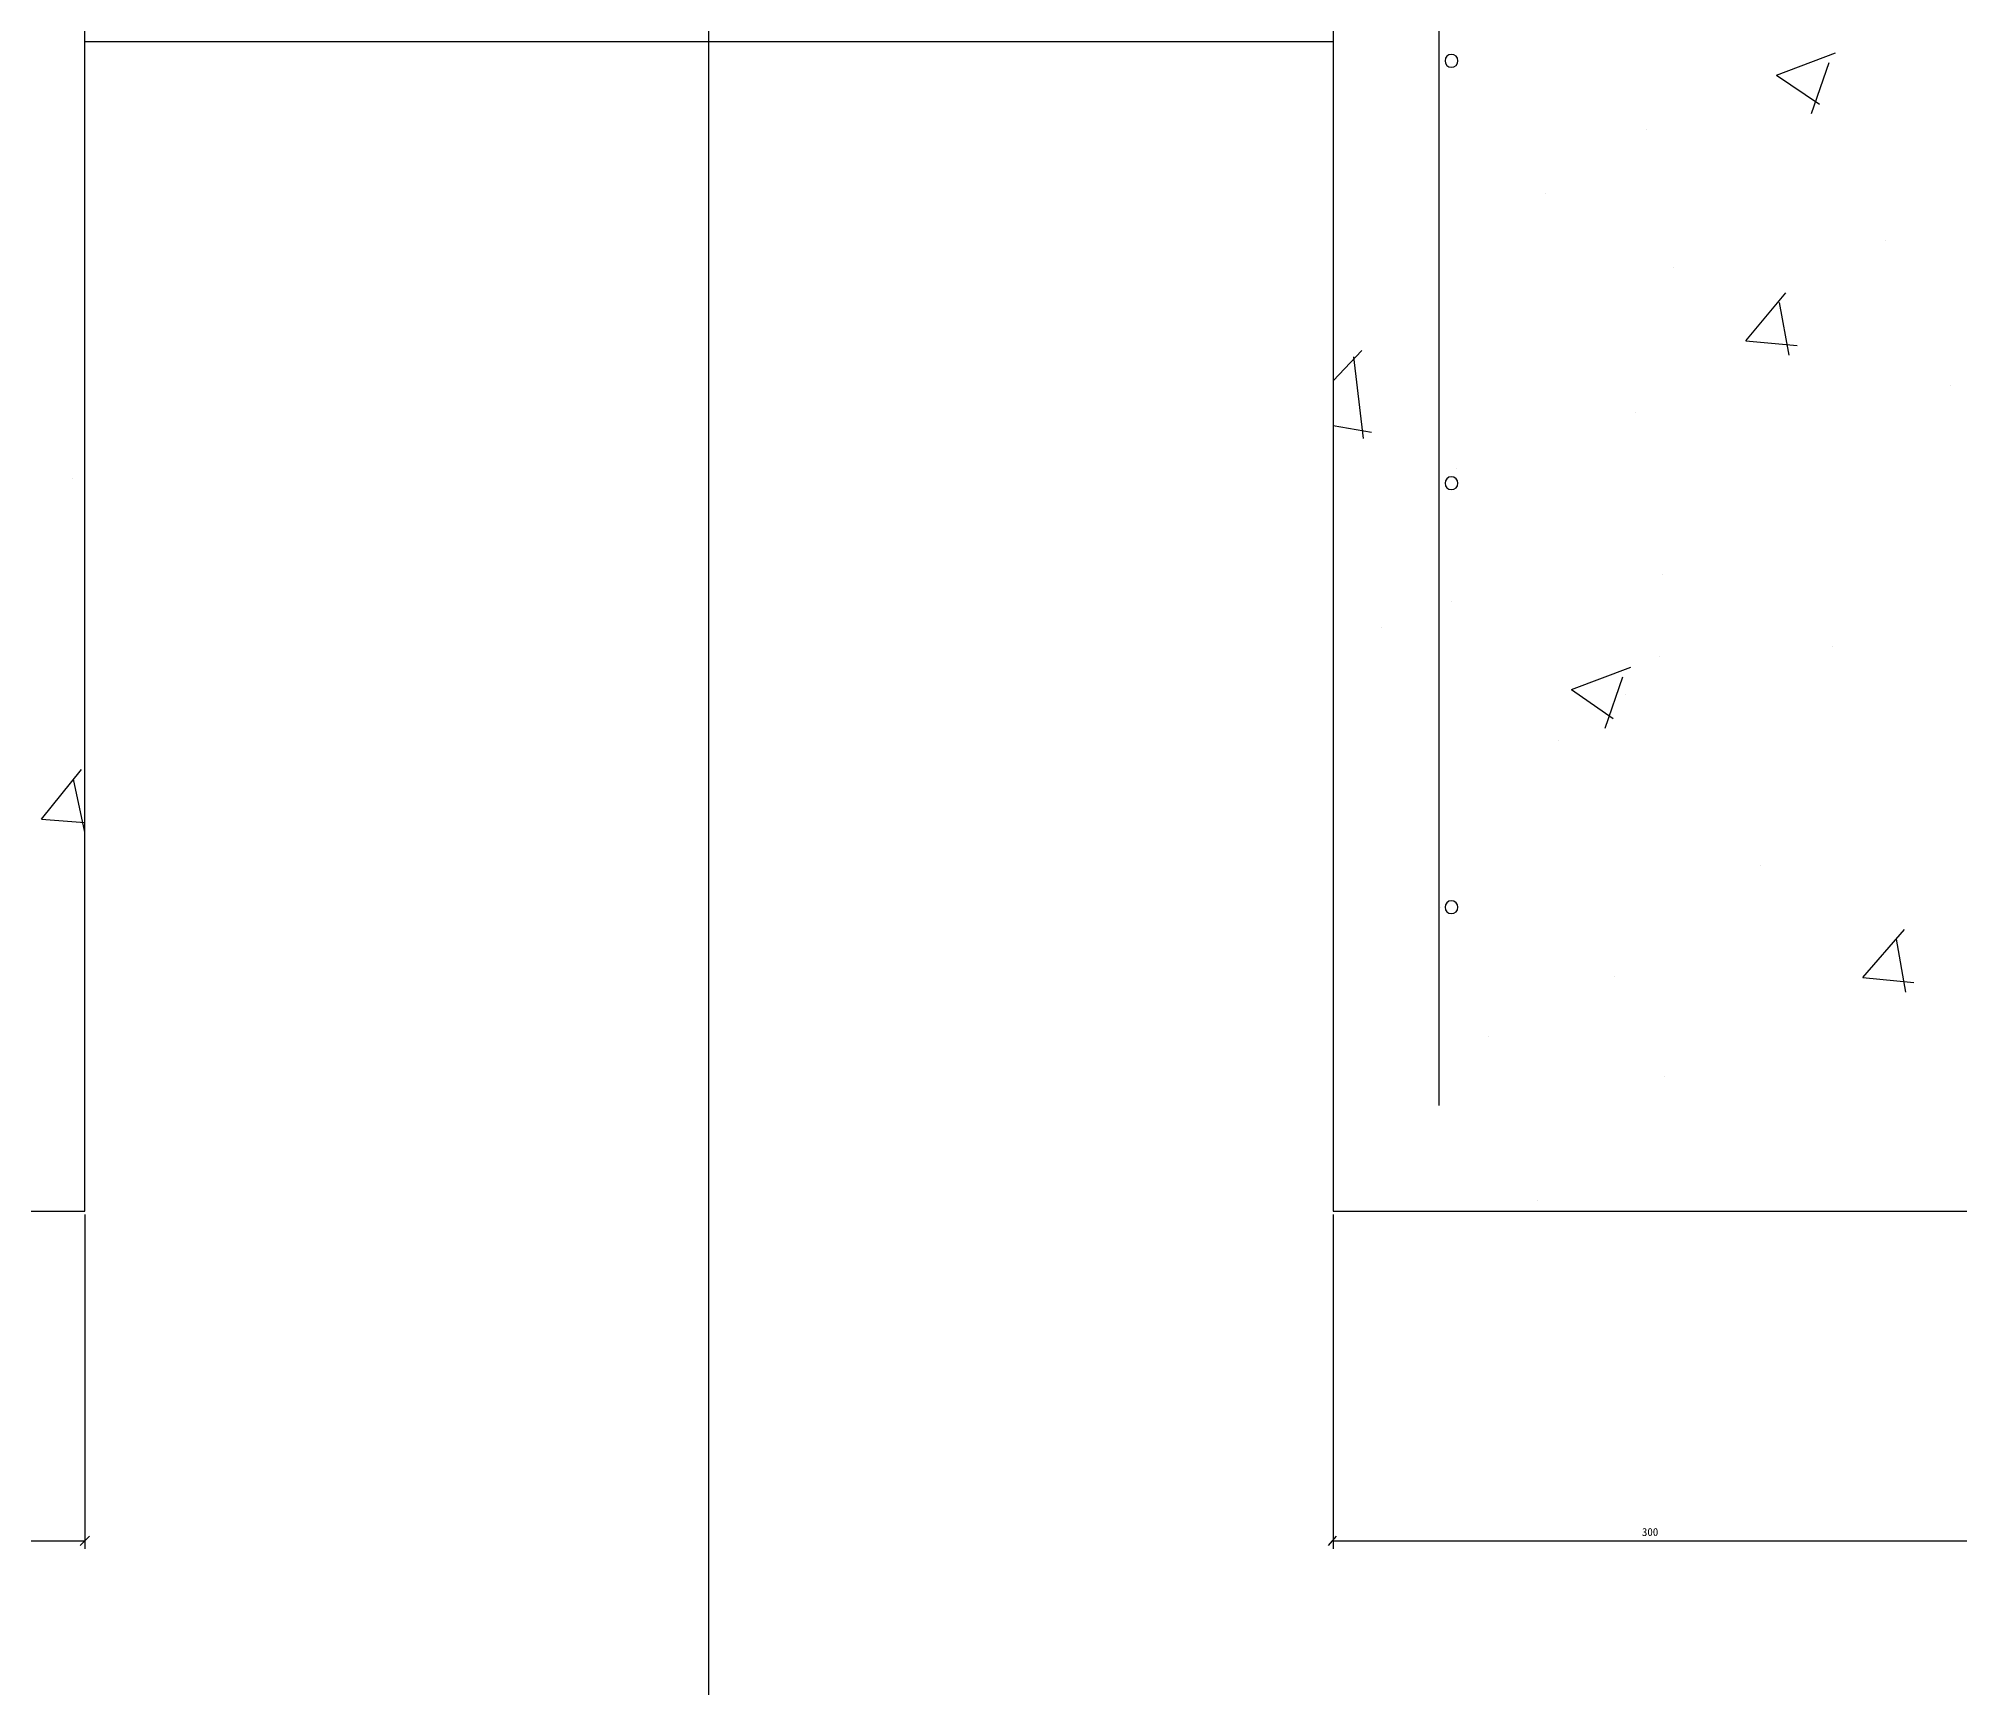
# Model space of a CAD drawing. Header units: metres. Extents: x 0 to 285, y 0 to 202.
# Drawn here: x 97.78 to 109.78, y 155.59 to 165.9 of the extents above; entities that cross this region are included whole.
import ezdxf

# ---------------------------------------------------------------- set-up
doc = ezdxf.new("R2010")
doc.units = ezdxf.units.M
for name, color, linetype in [('1', 7, 'Continuous'), ('3', 7, 'Continuous'), ('4', 7, 'Continuous')]:
    doc.layers.add(name, color=color, linetype=linetype)

msp = doc.modelspace()

# ---------------------------------------------------------------- linework, layer by layer
for p, q in [((98.07, 158.55), (98.07, 156.46)), ((105.87, 158.55), (105.87, 156.46)), ((94.1, 156.51), (98.07, 156.51)), ((98.04, 156.48), (98.1, 156.54)), ((105.89, 156.54), (105.84, 156.48)), ((105.87, 156.51), (109.83, 156.51))]:
    msp.add_line(p, q)
at = {"layer": '1'}
for p, q in [((101.97, 152.27), (101.97, 194.16)), ((98.07, 165.88), (105.87, 165.88)), ((98.07, 165.88), (105.87, 165.88)), ((98.07, 165.88), (105.87, 165.88))]:
    msp.add_line(p, q, dxfattribs=at)
for centre, start, end in [((106.61, 165.76), 0, 180), ((106.61, 165.76), -180, 0), ((106.61, 163.12), 0, 180), ((106.61, 163.12), -180, 0), ((106.61, 160.47), 0, 180), ((106.61, 160.47), -180, 0)]:
    msp.add_arc(centre, 0.04, start, end, dxfattribs=at)
at = {"layer": '3'}
for p, q in [((98.07, 158.57), (98.07, 182.38)), ((105.87, 182.38), (105.87, 158.57)), ((106.53, 181.72), (106.53, 159.23)), ((94.1, 158.57), (98.07, 158.57)), ((105.87, 158.57), (109.83, 158.57))]:
    msp.add_line(p, q, dxfattribs=at)
at = {"layer": '4'}
for p, q in [((108.64, 165.67), (109.01, 165.81)), ((108.64, 165.67), (108.91, 165.49)), ((108.86, 165.43), (108.97, 165.75)), ((107.83, 165.33), (107.83, 165.33)), ((107.2, 164.93), (107.2, 164.93)), ((109.32, 164.64), (109.32, 164.64)), ((108, 164.47), (108, 164.47)), ((108.45, 164.01), (108.7, 164.31)), ((108.72, 163.92), (108.66, 164.25)), ((108.45, 164.01), (108.77, 163.98)), ((105.87, 163.76), (106.05, 163.95)), ((106.06, 163.4), (106, 163.91)), ((109.73, 163.73), (109.73, 163.73)), ((107.76, 163.56), (107.76, 163.56)), ((105.87, 163.48), (106.11, 163.44)), ((97.99, 163.15), (97.99, 163.15)), ((106.64, 163.21), (106.64, 163.21)), ((107.93, 162.55), (107.93, 162.55)), ((106.61, 162.38), (106.61, 162.38)), ((106.17, 162.22), (106.17, 162.22)), ((108.99, 162.1), (108.99, 162.1)), ((107.36, 161.83), (107.73, 161.97)), ((107.91, 162.04), (107.91, 162.04)), ((107.36, 161.83), (107.62, 161.65)), ((107.57, 161.59), (107.68, 161.91)), ((107.7, 161.8), (107.7, 161.8)), ((107.28, 161.51), (107.28, 161.51)), ((97.8, 161.02), (98.05, 161.33)), ((98.07, 160.94), (98, 161.27)), ((97.8, 161.02), (98.07, 161)), ((108.54, 160.73), (108.54, 160.73)), ((106.54, 160.47), (106.54, 160.47)), ((109.18, 160.03), (109.44, 160.33)), ((109.45, 159.94), (109.39, 160.27)), ((107.63, 160.04), (107.63, 160.04)), ((109.18, 160.03), (109.5, 160)), ((106.84, 159.66), (106.84, 159.66)), ((107.94, 159.41), (107.94, 159.41)), ((107.15, 158.64), (107.15, 158.64))]:
    msp.add_line(p, q, dxfattribs=at)

# ---------------------------------------------------------------- texts
msp.add_text('300', height=0.05).set_placement((107.8, 156.54))

doc.saveas('drawing.dxf')
